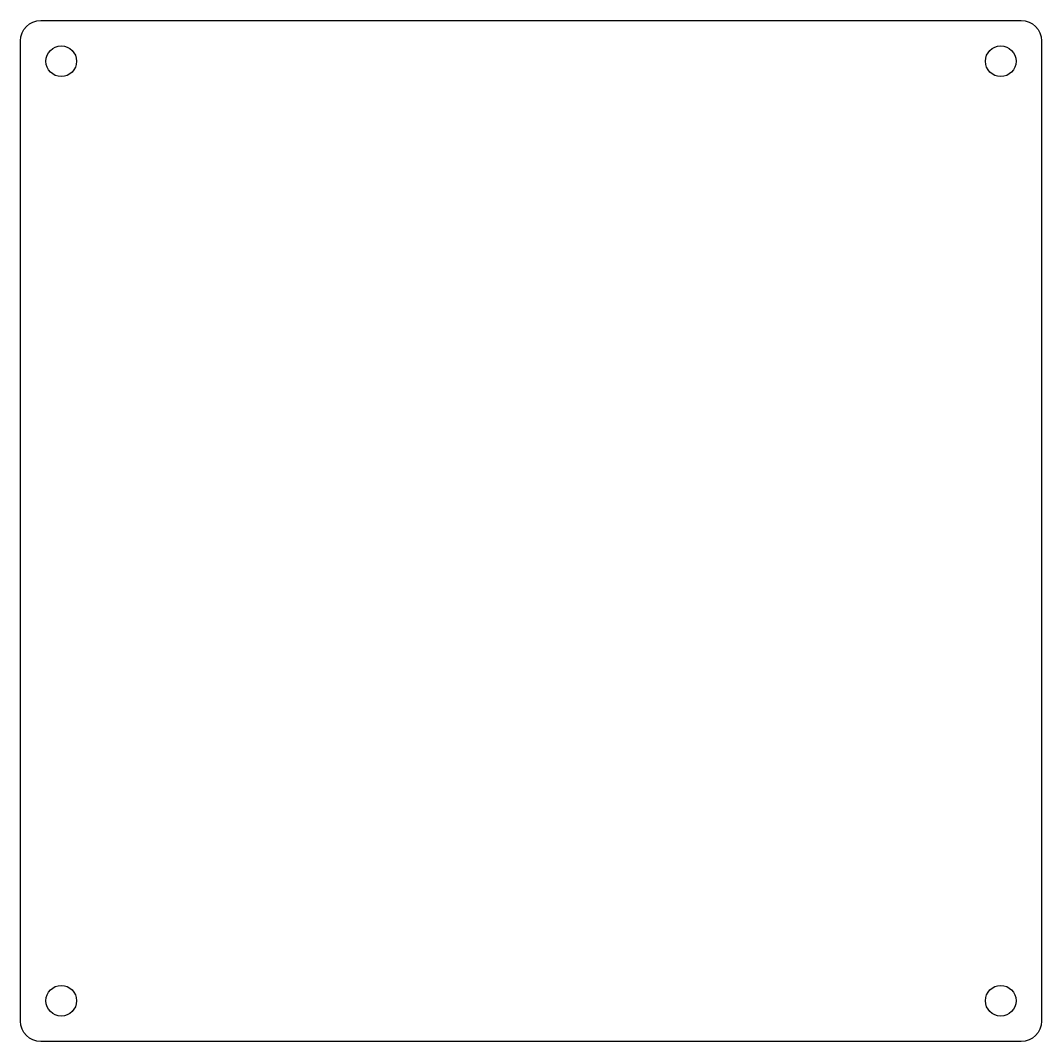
# Model space of a CAD drawing. Header units: millimetres. Extents: x 10 to 110, y 20 to 120.
import ezdxf

# ---------------------------------------------------------------- set-up
doc = ezdxf.new("R2010")
doc.units = ezdxf.units.MM
doc.layers.get('0').update_dxf_attribs({"linetype": 'CONTINUOUS'})

msp = doc.modelspace()

# ---------------------------------------------------------------- linework, layer by layer
msp.add_lwpolyline([(12, 120), (108, 120, -0.41421), (110, 118), (110, 22, -0.41421), (108, 20), (12, 20, -0.41421), (10, 22), (10, 118, -0.41421)], format="xyb", close=True)
for centre in [(14, 116), (106, 116), (14, 24), (106, 24)]:
    msp.add_circle(centre, 1.5)

doc.saveas('drawing.dxf')
